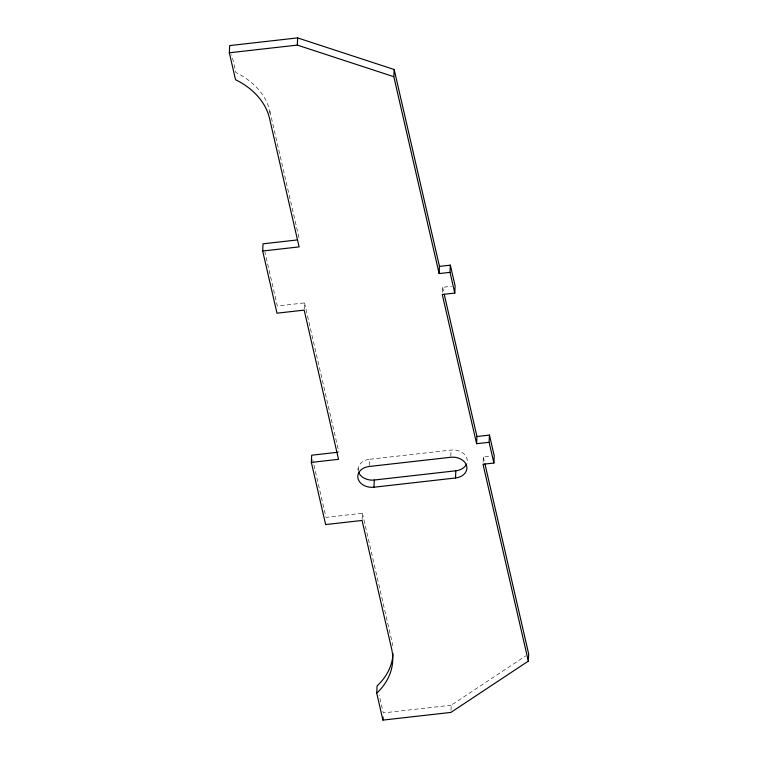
<?xml version="1.0" encoding="UTF-8"?>
<svg xmlns="http://www.w3.org/2000/svg" width="758" height="758" viewBox="0 0 758 758"><rect width="100%" height="100%" fill="white"/><g stroke="black" fill="none" stroke-linecap="round" stroke-linejoin="round"><path stroke-width="0.57" stroke-dasharray="3.79 2.84" d="M269.782 113.264L269.876 111.208A73.782 55.94 2.7 0 0 235.871 72.531L231.74 54.567M304.223 309.084L304.517 302.916L277.333 305.995L264.874 251.883M358.06 470.519L358.155 468.463M362.125 519.429L362.409 513.261L325.987 517.382L312.732 459.812M369.222 465.459L369.516 459.291L451.067 450.072A13.805 10.47 2.7 0 1 467.203 461.631L467.099 463.688M442.369 292.436L442.615 287.291L451.702 286.268M450.773 456.24L451.067 450.072M450.982 710.36L451.218 705.215L525.73 655.878M483.111 462.191L483.358 457.046L490.966 456.183M451.218 705.215L383.264 712.908L379.133 694.944M483.358 457.046L484.684 462.806M442.615 287.291L443.932 293.033M269.876 111.208L299.183 238.552M362.409 513.261L391.99 641.751A73.782 55.94 2.7 0 1 392.701 645.664M304.517 302.916L338.864 452.128M358.155 470.292A13.805 10.47 2.7 0 1 369.516 459.291"/><path stroke-width="1.14" d="M484.949 463.953L528.667 653.927L528.335 661.118L450.887 712.416L382.923 720.1L376.726 693.163A73.782 55.94 2.7 0 0 391.649 648.943L362.078 520.452L325.646 524.574L311.339 462.399L338.523 459.329L304.176 310.117L276.992 313.187L262.685 251.012L299.107 246.89L269.535 118.409A73.782 55.94 2.7 0 0 235.53 79.723L229.333 52.785L229.665 45.584L297.629 37.9L394.16 69.509L439.469 266.39L439.128 273.581L450.006 272.349L450.347 265.158L439.469 266.39M262.685 251.012L263.026 243.82L297.098 239.964M439.128 273.581L393.819 76.7L297.288 45.092L297.629 37.9M311.339 462.399L311.68 455.207L337.727 452.261M373.95 487.214A13.805 10.47 2.7 0 1 357.975 478.393A13.805 10.47 2.7 0 1 369.174 466.492L450.726 457.264A13.805 10.47 2.7 0 1 466.71 466.085A13.805 10.47 2.7 0 1 455.501 477.985L373.95 487.214L374.291 480.022A13.805 10.47 2.7 0 1 358.572 472.092M393.819 76.7L394.16 69.509M376.726 693.163L377.058 685.962A73.782 55.94 2.7 0 0 393.042 653.557M382.923 720.1L383.065 717.021M476.611 443.705L476.953 436.513L489.46 435.092L489.118 442.293L476.611 443.705L442.274 294.492L454.781 293.071L455.113 285.88L450.347 265.158M455.501 477.985L455.842 470.794A13.805 10.47 2.7 0 0 466.416 464.284M528.335 661.118L483.017 464.247L493.894 463.015L494.225 455.823L489.46 435.092M229.333 52.785L297.288 45.092M374.291 480.022L455.842 470.794M450.006 272.349L454.781 293.071M489.118 442.293L493.894 463.015M444.197 294.18L476.953 436.513"/></g></svg>
